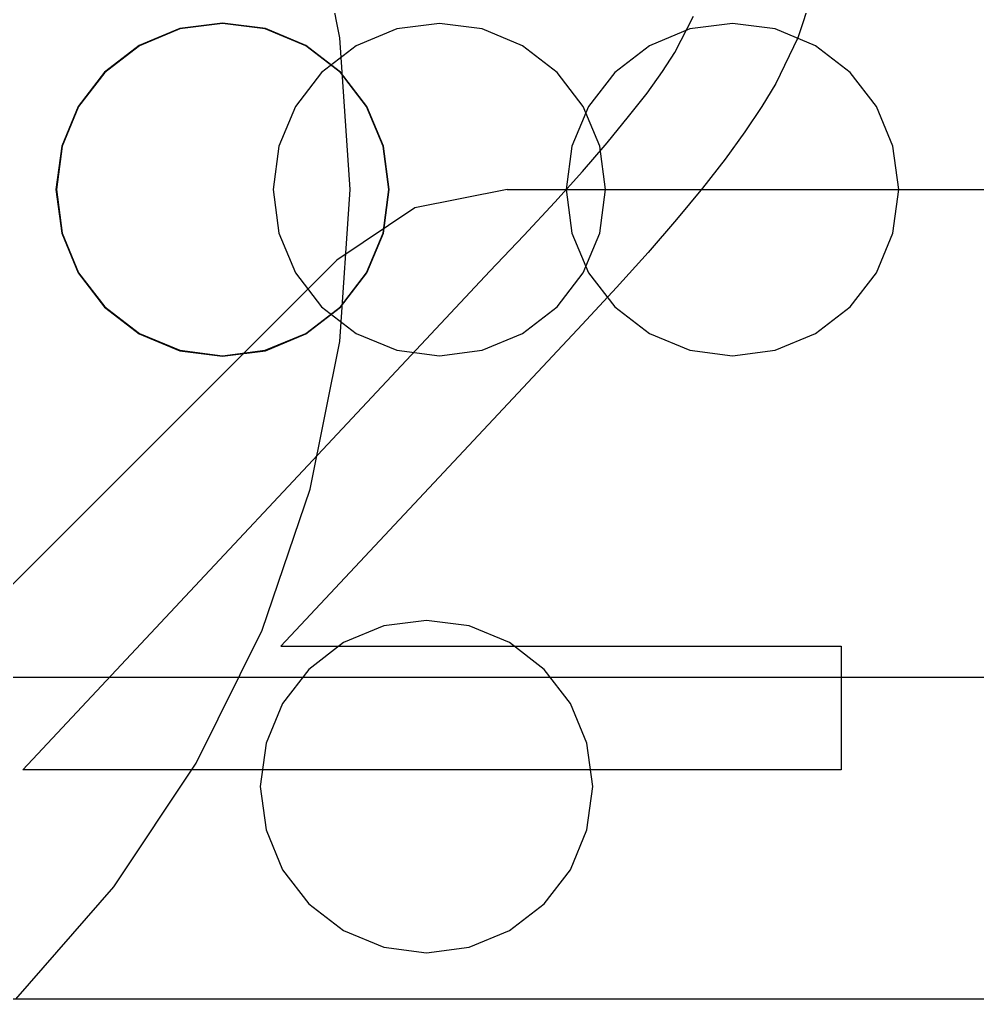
# Model space of a CAD drawing. Extents: x -257 to 298, y -311 to 343.
# Drawn here: x 10.85 to 23.57, y 13.89 to 26.95 of the extents above; entities that cross this region are included whole.
import ezdxf

# ---------------------------------------------------------------- set-up
doc = ezdxf.new("R2010")
doc.units = 0

msp = doc.modelspace()

# ---------------------------------------------------------------- linework, layer by layer
for p, q in [((17.3255, 24.6892), (16.100914, 24.445614)), ((17.3255, 24.6892), (16.100914, 24.445614)), ((17.3255, 24.6892), (50.9865, 24.6892)), ((17.3255, 24.6892), (50.9865, 24.6892)), ((16.100914, 24.445614), (15.06276, 23.751941)), ((16.100914, 24.445614), (15.06276, 23.751941)), ((0.937256, 9.62697), (15.0627, 23.7522)), ((0.937256, 9.62697), (15.0627, 23.7522))]:
    msp.add_line(p, q)
at = {"layer": 'Layer 1'}
for p, q in [((15.105978, 26.707884), (14.71246, 28.665585)), ((15.105978, 26.707884), (14.71246, 28.665585)), ((15.105978, 26.707884), (14.71246, 28.665585)), ((15.105978, 26.707884), (14.71246, 28.665585)), ((15.105978, 26.707884), (14.71246, 28.665585)), ((21.392333, 27.325507), (21.187205, 26.703715)), ((21.392333, 27.325507), (21.187205, 26.703715)), ((21.392333, 27.325507), (21.187205, 26.703715)), ((21.392333, 27.325507), (21.187205, 26.703715)), ((21.392333, 27.325507), (21.187205, 26.703715)), ((13.54667, 26.90253), (12.97844, 26.828398)), ((13.54667, 26.90253), (12.97844, 26.828398)), ((13.54667, 26.90253), (12.97844, 26.828398)), ((13.54667, 26.90253), (12.97844, 26.828398)), ((13.54667, 26.90253), (12.97844, 26.828398)), ((13.54667, 26.90253), (12.97844, 26.828398)), ((13.54667, 26.90253), (12.97844, 26.828398)), ((13.54667, 26.90253), (12.97844, 26.828398)), ((13.5467, 26.8972), (12.979838, 26.823246)), ((13.5467, 26.8972), (12.979838, 26.823246)), ((13.5467, 26.8972), (12.979838, 26.823246)), ((13.5467, 26.8972), (12.979838, 26.823246)), ((13.5467, 26.8972), (12.979838, 26.823246)), ((13.5467, 26.8972), (12.979838, 26.823246)), ((13.5467, 26.8972), (12.979838, 26.823246)), ((13.5467, 26.8972), (12.979838, 26.823246)), ((13.5467, 26.8972), (12.979838, 26.823246)), ((13.5467, 26.8972), (12.979838, 26.823246)), ((13.5467, 26.8972), (12.979838, 26.823246)), ((14.1149, 26.828398), (13.54667, 26.90253)), ((14.1149, 26.828398), (13.54667, 26.90253)), ((14.1149, 26.828398), (13.54667, 26.90253)), ((14.1149, 26.828398), (13.54667, 26.90253)), ((14.1149, 26.828398), (13.54667, 26.90253)), ((14.1149, 26.828398), (13.54667, 26.90253)), ((14.1149, 26.828398), (13.54667, 26.90253)), ((14.1149, 26.828398), (13.54667, 26.90253)), ((14.113562, 26.823246), (13.5467, 26.8972)), ((14.113562, 26.823246), (13.5467, 26.8972)), ((14.113562, 26.823246), (13.5467, 26.8972)), ((14.113562, 26.823246), (13.5467, 26.8972)), ((14.113562, 26.823246), (13.5467, 26.8972)), ((14.113562, 26.823246), (13.5467, 26.8972)), ((14.113562, 26.823246), (13.5467, 26.8972)), ((14.113562, 26.823246), (13.5467, 26.8972)), ((14.113562, 26.823246), (13.5467, 26.8972)), ((14.113562, 26.823246), (13.5467, 26.8972)), ((14.113562, 26.823246), (13.5467, 26.8972)), ((16.4267, 26.8972), (15.859838, 26.823246)), ((16.993562, 26.823246), (16.4267, 26.8972)), ((19.552527, 26.511457), (19.802527, 26.992222)), ((19.552527, 26.511457), (19.802527, 26.992222)), ((19.552527, 26.511457), (19.802527, 26.992222)), ((19.552527, 26.511457), (19.802527, 26.992222)), ((19.552527, 26.511457), (19.802527, 26.992222)), ((20.32, 26.8972), (19.753138, 26.823246)), ((20.32, 26.8972), (19.753138, 26.823246)), ((20.32, 26.8972), (19.753138, 26.823246)), ((20.32, 26.8972), (19.753138, 26.823246)), ((20.32, 26.8972), (19.753138, 26.823246)), ((20.886862, 26.823246), (20.32, 26.8972)), ((20.886862, 26.823246), (20.32, 26.8972)), ((20.886862, 26.823246), (20.32, 26.8972)), ((20.886862, 26.823246), (20.32, 26.8972)), ((20.886862, 26.823246), (20.32, 26.8972)), ((12.97844, 26.828398), (12.440005, 26.606)), ((12.97844, 26.828398), (12.440005, 26.606)), ((12.97844, 26.828398), (12.440005, 26.606)), ((12.97844, 26.828398), (12.440005, 26.606)), ((12.97844, 26.828398), (12.440005, 26.606)), ((12.97844, 26.828398), (12.440005, 26.606)), ((12.97844, 26.828398), (12.440005, 26.606)), ((12.97844, 26.828398), (12.440005, 26.606)), ((12.979838, 26.823246), (12.4427, 26.601384)), ((12.979838, 26.823246), (12.4427, 26.601384)), ((12.979838, 26.823246), (12.4427, 26.601384)), ((12.979838, 26.823246), (12.4427, 26.601384)), ((12.979838, 26.823246), (12.4427, 26.601384)), ((12.979838, 26.823246), (12.4427, 26.601384)), ((12.979838, 26.823246), (12.4427, 26.601384)), ((12.979838, 26.823246), (12.4427, 26.601384)), ((12.979838, 26.823246), (12.4427, 26.601384)), ((12.979838, 26.823246), (12.4427, 26.601384)), ((12.979838, 26.823246), (12.4427, 26.601384)), ((14.6507, 26.601384), (14.113562, 26.823246)), ((14.6507, 26.601384), (14.113562, 26.823246)), ((14.6507, 26.601384), (14.113562, 26.823246)), ((14.6507, 26.601384), (14.113562, 26.823246)), ((14.6507, 26.601384), (14.113562, 26.823246)), ((14.6507, 26.601384), (14.113562, 26.823246)), ((14.6507, 26.601384), (14.113562, 26.823246)), ((14.6507, 26.601384), (14.113562, 26.823246)), ((14.6507, 26.601384), (14.113562, 26.823246)), ((14.6507, 26.601384), (14.113562, 26.823246)), ((14.6507, 26.601384), (14.113562, 26.823246)), ((14.653335, 26.606), (14.1149, 26.828398)), ((14.653335, 26.606), (14.1149, 26.828398)), ((14.653335, 26.606), (14.1149, 26.828398)), ((14.653335, 26.606), (14.1149, 26.828398)), ((14.653335, 26.606), (14.1149, 26.828398)), ((14.653335, 26.606), (14.1149, 26.828398)), ((14.653335, 26.606), (14.1149, 26.828398)), ((14.653335, 26.606), (14.1149, 26.828398)), ((15.859838, 26.823246), (15.3227, 26.601384)), ((17.5307, 26.601384), (16.993562, 26.823246)), ((19.753138, 26.823246), (19.216, 26.601384)), ((19.753138, 26.823246), (19.216, 26.601384)), ((19.753138, 26.823246), (19.216, 26.601384)), ((19.753138, 26.823246), (19.216, 26.601384)), ((19.753138, 26.823246), (19.216, 26.601384)), ((21.424, 26.601384), (20.886862, 26.823246)), ((21.424, 26.601384), (20.886862, 26.823246)), ((21.424, 26.601384), (20.886862, 26.823246)), ((21.424, 26.601384), (20.886862, 26.823246)), ((21.424, 26.601384), (20.886862, 26.823246)), ((15.24, 24.6892), (15.105978, 26.707884)), ((15.24, 24.6892), (15.105978, 26.707884)), ((15.24, 24.6892), (15.105978, 26.707884)), ((15.24, 24.6892), (15.105978, 26.707884)), ((15.24, 24.6892), (15.105978, 26.707884)), ((21.187205, 26.703715), (20.895539, 26.101143)), ((21.187205, 26.703715), (20.895539, 26.101143)), ((21.187205, 26.703715), (20.895539, 26.101143)), ((21.187205, 26.703715), (20.895539, 26.101143)), ((21.187205, 26.703715), (20.895539, 26.101143)), ((12.440005, 26.606), (11.978186, 26.250901)), ((12.440005, 26.606), (11.978186, 26.250901)), ((12.440005, 26.606), (11.978186, 26.250901)), ((12.440005, 26.606), (11.978186, 26.250901)), ((12.440005, 26.606), (11.978186, 26.250901)), ((12.440005, 26.606), (11.978186, 26.250901)), ((12.440005, 26.606), (11.978186, 26.250901)), ((12.440005, 26.606), (11.978186, 26.250901)), ((12.4427, 26.601384), (11.981993, 26.24714)), ((12.4427, 26.601384), (11.981993, 26.24714)), ((12.4427, 26.601384), (11.981993, 26.24714)), ((12.4427, 26.601384), (11.981993, 26.24714)), ((12.4427, 26.601384), (11.981993, 26.24714)), ((12.4427, 26.601384), (11.981993, 26.24714)), ((12.4427, 26.601384), (11.981993, 26.24714)), ((12.4427, 26.601384), (11.981993, 26.24714)), ((12.4427, 26.601384), (11.981993, 26.24714)), ((12.4427, 26.601384), (11.981993, 26.24714)), ((12.4427, 26.601384), (11.981993, 26.24714)), ((15.111407, 26.24714), (14.6507, 26.601384)), ((15.111407, 26.24714), (14.6507, 26.601384)), ((15.111407, 26.24714), (14.6507, 26.601384)), ((15.111407, 26.24714), (14.6507, 26.601384)), ((15.111407, 26.24714), (14.6507, 26.601384)), ((15.111407, 26.24714), (14.6507, 26.601384)), ((15.111407, 26.24714), (14.6507, 26.601384)), ((15.111407, 26.24714), (14.6507, 26.601384)), ((15.111407, 26.24714), (14.6507, 26.601384)), ((15.111407, 26.24714), (14.6507, 26.601384)), ((15.111407, 26.24714), (14.6507, 26.601384)), ((15.115154, 26.250901), (14.653335, 26.606)), ((15.115154, 26.250901), (14.653335, 26.606)), ((15.115154, 26.250901), (14.653335, 26.606)), ((15.115154, 26.250901), (14.653335, 26.606)), ((15.115154, 26.250901), (14.653335, 26.606)), ((15.115154, 26.250901), (14.653335, 26.606)), ((15.115154, 26.250901), (14.653335, 26.606)), ((15.115154, 26.250901), (14.653335, 26.606)), ((15.3227, 26.601384), (14.861993, 26.24714)), ((17.991407, 26.24714), (17.5307, 26.601384)), ((19.216, 26.601384), (18.755293, 26.24714)), ((19.216, 26.601384), (18.755293, 26.24714)), ((19.216, 26.601384), (18.755293, 26.24714)), ((19.216, 26.601384), (18.755293, 26.24714)), ((19.216, 26.601384), (18.755293, 26.24714)), ((19.389066, 26.258247), (19.552527, 26.511457)), ((19.389066, 26.258247), (19.552527, 26.511457)), ((19.389066, 26.258247), (19.552527, 26.511457)), ((19.389066, 26.258247), (19.552527, 26.511457)), ((19.389066, 26.258247), (19.552527, 26.511457)), ((21.884707, 26.24714), (21.424, 26.601384)), ((21.884707, 26.24714), (21.424, 26.601384)), ((21.884707, 26.24714), (21.424, 26.601384)), ((21.884707, 26.24714), (21.424, 26.601384)), ((21.884707, 26.24714), (21.424, 26.601384)), ((11.978186, 26.250901), (11.62987, 25.795865)), ((11.978186, 26.250901), (11.62987, 25.795865)), ((11.978186, 26.250901), (11.62987, 25.795865)), ((11.978186, 26.250901), (11.62987, 25.795865)), ((11.978186, 26.250901), (11.62987, 25.795865)), ((11.978186, 26.250901), (11.62987, 25.795865)), ((11.978186, 26.250901), (11.62987, 25.795865)), ((11.978186, 26.250901), (11.62987, 25.795865)), ((11.981993, 26.24714), (11.634516, 25.7932)), ((11.981993, 26.24714), (11.634516, 25.7932)), ((11.981993, 26.24714), (11.634516, 25.7932)), ((11.981993, 26.24714), (11.634516, 25.7932)), ((11.981993, 26.24714), (11.634516, 25.7932)), ((11.981993, 26.24714), (11.634516, 25.7932)), ((11.981993, 26.24714), (11.634516, 25.7932)), ((11.981993, 26.24714), (11.634516, 25.7932)), ((11.981993, 26.24714), (11.634516, 25.7932)), ((11.981993, 26.24714), (11.634516, 25.7932)), ((11.981993, 26.24714), (11.634516, 25.7932)), ((14.861993, 26.24714), (14.514516, 25.7932)), ((15.458884, 25.7932), (15.111407, 26.24714)), ((15.458884, 25.7932), (15.111407, 26.24714)), ((15.458884, 25.7932), (15.111407, 26.24714)), ((15.458884, 25.7932), (15.111407, 26.24714)), ((15.458884, 25.7932), (15.111407, 26.24714)), ((15.458884, 25.7932), (15.111407, 26.24714)), ((15.458884, 25.7932), (15.111407, 26.24714)), ((15.458884, 25.7932), (15.111407, 26.24714)), ((15.458884, 25.7932), (15.111407, 26.24714)), ((15.458884, 25.7932), (15.111407, 26.24714)), ((15.458884, 25.7932), (15.111407, 26.24714)), ((15.46347, 25.795865), (15.115154, 26.250901)), ((15.46347, 25.795865), (15.115154, 26.250901)), ((15.46347, 25.795865), (15.115154, 26.250901)), ((15.46347, 25.795865), (15.115154, 26.250901)), ((15.46347, 25.795865), (15.115154, 26.250901)), ((15.46347, 25.795865), (15.115154, 26.250901)), ((15.46347, 25.795865), (15.115154, 26.250901)), ((15.46347, 25.795865), (15.115154, 26.250901)), ((18.338884, 25.7932), (17.991407, 26.24714)), ((18.755293, 26.24714), (18.407816, 25.7932)), ((18.755293, 26.24714), (18.407816, 25.7932)), ((18.755293, 26.24714), (18.407816, 25.7932)), ((18.755293, 26.24714), (18.407816, 25.7932)), ((18.755293, 26.24714), (18.407816, 25.7932)), ((19.187143, 25.972977), (19.389066, 26.258247)), ((19.187143, 25.972977), (19.389066, 26.258247)), ((19.187143, 25.972977), (19.389066, 26.258247)), ((19.187143, 25.972977), (19.389066, 26.258247)), ((19.187143, 25.972977), (19.389066, 26.258247)), ((22.232184, 25.7932), (21.884707, 26.24714)), ((22.232184, 25.7932), (21.884707, 26.24714)), ((22.232184, 25.7932), (21.884707, 26.24714)), ((22.232184, 25.7932), (21.884707, 26.24714)), ((22.232184, 25.7932), (21.884707, 26.24714)), ((20.895539, 26.101143), (20.709642, 25.793436)), ((20.895539, 26.101143), (20.709642, 25.793436)), ((20.895539, 26.101143), (20.709642, 25.793436)), ((20.895539, 26.101143), (20.709642, 25.793436)), ((20.895539, 26.101143), (20.709642, 25.793436)), ((18.940348, 25.658892), (19.187143, 25.972977)), ((18.940348, 25.658892), (19.187143, 25.972977)), ((18.940348, 25.658892), (19.187143, 25.972977)), ((18.940348, 25.658892), (19.187143, 25.972977)), ((18.940348, 25.658892), (19.187143, 25.972977)), ((11.62987, 25.795865), (11.409955, 25.266697)), ((11.62987, 25.795865), (11.409955, 25.266697)), ((11.62987, 25.795865), (11.409955, 25.266697)), ((11.62987, 25.795865), (11.409955, 25.266697)), ((11.62987, 25.795865), (11.409955, 25.266697)), ((11.62987, 25.795865), (11.409955, 25.266697)), ((11.62987, 25.795865), (11.409955, 25.266697)), ((11.62987, 25.795865), (11.409955, 25.266697)), ((11.634516, 25.7932), (11.415131, 25.265306)), ((11.634516, 25.7932), (11.415131, 25.265306)), ((11.634516, 25.7932), (11.415131, 25.265306)), ((11.634516, 25.7932), (11.415131, 25.265306)), ((11.634516, 25.7932), (11.415131, 25.265306)), ((11.634516, 25.7932), (11.415131, 25.265306)), ((11.634516, 25.7932), (11.415131, 25.265306)), ((11.634516, 25.7932), (11.415131, 25.265306)), ((11.634516, 25.7932), (11.415131, 25.265306)), ((11.634516, 25.7932), (11.415131, 25.265306)), ((11.634516, 25.7932), (11.415131, 25.265306)), ((14.514516, 25.7932), (14.295131, 25.265306)), ((15.678269, 25.265306), (15.458884, 25.7932)), ((15.678269, 25.265306), (15.458884, 25.7932)), ((15.678269, 25.265306), (15.458884, 25.7932)), ((15.678269, 25.265306), (15.458884, 25.7932)), ((15.678269, 25.265306), (15.458884, 25.7932)), ((15.678269, 25.265306), (15.458884, 25.7932)), ((15.678269, 25.265306), (15.458884, 25.7932)), ((15.678269, 25.265306), (15.458884, 25.7932)), ((15.678269, 25.265306), (15.458884, 25.7932)), ((15.678269, 25.265306), (15.458884, 25.7932)), ((15.678269, 25.265306), (15.458884, 25.7932)), ((15.683385, 25.266697), (15.46347, 25.795865)), ((15.683385, 25.266697), (15.46347, 25.795865)), ((15.683385, 25.266697), (15.46347, 25.795865)), ((15.683385, 25.266697), (15.46347, 25.795865)), ((15.683385, 25.266697), (15.46347, 25.795865)), ((15.683385, 25.266697), (15.46347, 25.795865)), ((15.683385, 25.266697), (15.46347, 25.795865)), ((15.683385, 25.266697), (15.46347, 25.795865)), ((18.407816, 25.7932), (18.188431, 25.265306)), ((18.407816, 25.7932), (18.188431, 25.265306)), ((18.407816, 25.7932), (18.188431, 25.265306)), ((18.407816, 25.7932), (18.188431, 25.265306)), ((18.407816, 25.7932), (18.188431, 25.265306)), ((18.558269, 25.265306), (18.338884, 25.7932)), ((20.709642, 25.793436), (20.485283, 25.456914)), ((20.709642, 25.793436), (20.485283, 25.456914)), ((20.709642, 25.793436), (20.485283, 25.456914)), ((20.709642, 25.793436), (20.485283, 25.456914)), ((20.709642, 25.793436), (20.485283, 25.456914)), ((22.451569, 25.265306), (22.232184, 25.7932)), ((22.451569, 25.265306), (22.232184, 25.7932)), ((22.451569, 25.265306), (22.232184, 25.7932)), ((22.451569, 25.265306), (22.232184, 25.7932)), ((22.451569, 25.265306), (22.232184, 25.7932)), ((18.655092, 25.309529), (18.940348, 25.658892)), ((18.655092, 25.309529), (18.940348, 25.658892)), ((18.655092, 25.309529), (18.940348, 25.658892)), ((18.655092, 25.309529), (18.940348, 25.658892)), ((18.655092, 25.309529), (18.940348, 25.658892)), ((20.485283, 25.456914), (20.222463, 25.094739)), ((20.485283, 25.456914), (20.222463, 25.094739)), ((20.485283, 25.456914), (20.222463, 25.094739)), ((20.485283, 25.456914), (20.222463, 25.094739)), ((20.485283, 25.456914), (20.222463, 25.094739)), ((11.409955, 25.266697), (11.33334, 24.6892)), ((11.409955, 25.266697), (11.33334, 24.6892)), ((11.409955, 25.266697), (11.33334, 24.6892)), ((11.409955, 25.266697), (11.33334, 24.6892)), ((11.409955, 25.266697), (11.33334, 24.6892)), ((11.409955, 25.266697), (11.33334, 24.6892)), ((11.409955, 25.266697), (11.33334, 24.6892)), ((11.409955, 25.266697), (11.33334, 24.6892)), ((11.415131, 25.265306), (11.3387, 24.6892)), ((11.415131, 25.265306), (11.3387, 24.6892)), ((11.415131, 25.265306), (11.3387, 24.6892)), ((11.415131, 25.265306), (11.3387, 24.6892)), ((11.415131, 25.265306), (11.3387, 24.6892)), ((11.415131, 25.265306), (11.3387, 24.6892)), ((11.415131, 25.265306), (11.3387, 24.6892)), ((11.415131, 25.265306), (11.3387, 24.6892)), ((11.415131, 25.265306), (11.3387, 24.6892)), ((11.415131, 25.265306), (11.3387, 24.6892)), ((11.415131, 25.265306), (11.3387, 24.6892)), ((14.295131, 25.265306), (14.2187, 24.6892)), ((15.7547, 24.6892), (15.678269, 25.265306)), ((15.7547, 24.6892), (15.678269, 25.265306)), ((15.7547, 24.6892), (15.678269, 25.265306)), ((15.7547, 24.6892), (15.678269, 25.265306)), ((15.7547, 24.6892), (15.678269, 25.265306)), ((15.7547, 24.6892), (15.678269, 25.265306)), ((15.7547, 24.6892), (15.678269, 25.265306)), ((15.7547, 24.6892), (15.678269, 25.265306)), ((15.7547, 24.6892), (15.678269, 25.265306)), ((15.7547, 24.6892), (15.678269, 25.265306)), ((15.7547, 24.6892), (15.678269, 25.265306)), ((15.76, 24.6892), (15.683385, 25.266697)), ((15.76, 24.6892), (15.683385, 25.266697)), ((15.76, 24.6892), (15.683385, 25.266697)), ((15.76, 24.6892), (15.683385, 25.266697)), ((15.76, 24.6892), (15.683385, 25.266697)), ((15.76, 24.6892), (15.683385, 25.266697)), ((15.76, 24.6892), (15.683385, 25.266697)), ((15.76, 24.6892), (15.683385, 25.266697)), ((18.188431, 25.265306), (18.112, 24.6892)), ((18.188431, 25.265306), (18.112, 24.6892)), ((18.188431, 25.265306), (18.112, 24.6892)), ((18.188431, 25.265306), (18.112, 24.6892)), ((18.188431, 25.265306), (18.112, 24.6892)), ((18.328169, 24.931323), (18.655092, 25.309529)), ((18.328169, 24.931323), (18.655092, 25.309529)), ((18.328169, 24.931323), (18.655092, 25.309529)), ((18.328169, 24.931323), (18.655092, 25.309529)), ((18.328169, 24.931323), (18.655092, 25.309529)), ((18.6347, 24.6892), (18.558269, 25.265306)), ((22.528, 24.6892), (22.451569, 25.265306)), ((22.528, 24.6892), (22.451569, 25.265306)), ((22.528, 24.6892), (22.451569, 25.265306)), ((22.528, 24.6892), (22.451569, 25.265306)), ((22.528, 24.6892), (22.451569, 25.265306)), ((20.222463, 25.094739), (19.921181, 24.710127)), ((20.222463, 25.094739), (19.921181, 24.710127)), ((20.222463, 25.094739), (19.921181, 24.710127)), ((20.222463, 25.094739), (19.921181, 24.710127)), ((20.222463, 25.094739), (19.921181, 24.710127)), ((17.959579, 24.521057), (18.328169, 24.931323)), ((17.959579, 24.521057), (18.328169, 24.931323)), ((17.959579, 24.521057), (18.328169, 24.931323)), ((17.959579, 24.521057), (18.328169, 24.931323)), ((17.959579, 24.521057), (18.328169, 24.931323)), ((11.33334, 24.6892), (11.409955, 24.111703)), ((11.33334, 24.6892), (11.409955, 24.111703)), ((11.33334, 24.6892), (11.409955, 24.111703)), ((11.33334, 24.6892), (11.409955, 24.111703)), ((11.33334, 24.6892), (11.409955, 24.111703)), ((11.33334, 24.6892), (11.409955, 24.111703)), ((11.33334, 24.6892), (11.409955, 24.111703)), ((11.33334, 24.6892), (11.409955, 24.111703)), ((11.3387, 24.6892), (11.415131, 24.113094)), ((11.3387, 24.6892), (11.415131, 24.113094)), ((11.3387, 24.6892), (11.415131, 24.113094)), ((11.3387, 24.6892), (11.415131, 24.113094)), ((11.3387, 24.6892), (11.415131, 24.113094)), ((11.3387, 24.6892), (11.415131, 24.113094)), ((11.3387, 24.6892), (11.415131, 24.113094)), ((11.3387, 24.6892), (11.415131, 24.113094)), ((11.3387, 24.6892), (11.415131, 24.113094)), ((11.3387, 24.6892), (11.415131, 24.113094)), ((11.3387, 24.6892), (11.415131, 24.113094)), ((14.2187, 24.6892), (14.295131, 24.113094)), ((15.105978, 22.670516), (15.24, 24.6892)), ((15.105978, 22.670516), (15.24, 24.6892)), ((15.105978, 22.670516), (15.24, 24.6892)), ((15.105978, 22.670516), (15.24, 24.6892)), ((15.105978, 22.670516), (15.24, 24.6892)), ((15.24, 24.6892), (15.24, 24.6892)), ((15.24, 24.6892), (15.24, 24.6892)), ((15.24, 24.6892), (15.24, 24.6892)), ((15.24, 24.6892), (15.24, 24.6892)), ((15.24, 24.6892), (15.24, 24.6892)), ((15.678269, 24.113094), (15.7547, 24.6892)), ((15.678269, 24.113094), (15.7547, 24.6892)), ((15.678269, 24.113094), (15.7547, 24.6892)), ((15.678269, 24.113094), (15.7547, 24.6892)), ((15.678269, 24.113094), (15.7547, 24.6892)), ((15.678269, 24.113094), (15.7547, 24.6892)), ((15.678269, 24.113094), (15.7547, 24.6892)), ((15.678269, 24.113094), (15.7547, 24.6892)), ((15.678269, 24.113094), (15.7547, 24.6892)), ((15.678269, 24.113094), (15.7547, 24.6892)), ((15.678269, 24.113094), (15.7547, 24.6892)), ((15.683385, 24.111703), (15.76, 24.6892)), ((15.683385, 24.111703), (15.76, 24.6892)), ((15.683385, 24.111703), (15.76, 24.6892)), ((15.683385, 24.111703), (15.76, 24.6892)), ((15.683385, 24.111703), (15.76, 24.6892)), ((15.683385, 24.111703), (15.76, 24.6892)), ((15.683385, 24.111703), (15.76, 24.6892)), ((15.683385, 24.111703), (15.76, 24.6892)), ((15.7547, 24.6892), (15.7547, 24.6892)), ((15.7547, 24.6892), (15.7547, 24.6892)), ((15.7547, 24.6892), (15.7547, 24.6892)), ((15.7547, 24.6892), (15.7547, 24.6892)), ((15.7547, 24.6892), (15.7547, 24.6892)), ((15.7547, 24.6892), (15.7547, 24.6892)), ((15.7547, 24.6892), (15.7547, 24.6892)), ((15.7547, 24.6892), (15.7547, 24.6892)), ((15.7547, 24.6892), (15.7547, 24.6892)), ((15.7547, 24.6892), (15.7547, 24.6892)), ((15.7547, 24.6892), (15.7547, 24.6892)), ((15.76, 24.6892), (15.76, 24.6892)), ((15.76, 24.6892), (15.76, 24.6892)), ((15.76, 24.6892), (15.76, 24.6892)), ((15.76, 24.6892), (15.76, 24.6892)), ((15.76, 24.6892), (15.76, 24.6892)), ((15.76, 24.6892), (15.76, 24.6892)), ((15.76, 24.6892), (15.76, 24.6892)), ((15.76, 24.6892), (15.76, 24.6892)), ((18.112, 24.6892), (18.188431, 24.113094)), ((18.112, 24.6892), (18.188431, 24.113094)), ((18.112, 24.6892), (18.188431, 24.113094)), ((18.112, 24.6892), (18.188431, 24.113094)), ((18.112, 24.6892), (18.188431, 24.113094)), ((18.558269, 24.113094), (18.6347, 24.6892)), ((18.6347, 24.6892), (18.6347, 24.6892)), ((19.921181, 24.710127), (19.578232, 24.293454)), ((19.921181, 24.710127), (19.578232, 24.293454)), ((19.921181, 24.710127), (19.578232, 24.293454)), ((19.921181, 24.710127), (19.578232, 24.293454)), ((19.921181, 24.710127), (19.578232, 24.293454)), ((22.451569, 24.113094), (22.528, 24.6892)), ((22.451569, 24.113094), (22.528, 24.6892)), ((22.451569, 24.113094), (22.528, 24.6892)), ((22.451569, 24.113094), (22.528, 24.6892)), ((22.451569, 24.113094), (22.528, 24.6892)), ((22.528, 24.6892), (22.528, 24.6892)), ((22.528, 24.6892), (22.528, 24.6892)), ((22.528, 24.6892), (22.528, 24.6892)), ((22.528, 24.6892), (22.528, 24.6892)), ((22.528, 24.6892), (22.528, 24.6892)), ((17.549323, 24.078759), (17.959579, 24.521057)), ((17.549323, 24.078759), (17.959579, 24.521057)), ((17.549323, 24.078759), (17.959579, 24.521057)), ((17.549323, 24.078759), (17.959579, 24.521057)), ((17.549323, 24.078759), (17.959579, 24.521057)), ((19.578232, 24.293454), (19.200027, 23.854345)), ((19.578232, 24.293454), (19.200027, 23.854345)), ((19.578232, 24.293454), (19.200027, 23.854345)), ((19.578232, 24.293454), (19.200027, 23.854345)), ((19.578232, 24.293454), (19.200027, 23.854345)), ((11.409955, 24.111703), (11.62987, 23.582535)), ((11.409955, 24.111703), (11.62987, 23.582535)), ((11.409955, 24.111703), (11.62987, 23.582535)), ((11.409955, 24.111703), (11.62987, 23.582535)), ((11.409955, 24.111703), (11.62987, 23.582535)), ((11.409955, 24.111703), (11.62987, 23.582535)), ((11.409955, 24.111703), (11.62987, 23.582535)), ((11.409955, 24.111703), (11.62987, 23.582535)), ((11.415131, 24.113094), (11.634516, 23.5852)), ((11.415131, 24.113094), (11.634516, 23.5852)), ((11.415131, 24.113094), (11.634516, 23.5852)), ((11.415131, 24.113094), (11.634516, 23.5852)), ((11.415131, 24.113094), (11.634516, 23.5852)), ((11.415131, 24.113094), (11.634516, 23.5852)), ((11.415131, 24.113094), (11.634516, 23.5852)), ((11.415131, 24.113094), (11.634516, 23.5852)), ((11.415131, 24.113094), (11.634516, 23.5852)), ((11.415131, 24.113094), (11.634516, 23.5852)), ((11.415131, 24.113094), (11.634516, 23.5852)), ((14.295131, 24.113094), (14.514516, 23.5852)), ((15.458884, 23.5852), (15.678269, 24.113094)), ((15.458884, 23.5852), (15.678269, 24.113094)), ((15.458884, 23.5852), (15.678269, 24.113094)), ((15.458884, 23.5852), (15.678269, 24.113094)), ((15.458884, 23.5852), (15.678269, 24.113094)), ((15.458884, 23.5852), (15.678269, 24.113094)), ((15.458884, 23.5852), (15.678269, 24.113094)), ((15.458884, 23.5852), (15.678269, 24.113094)), ((15.458884, 23.5852), (15.678269, 24.113094)), ((15.458884, 23.5852), (15.678269, 24.113094)), ((15.458884, 23.5852), (15.678269, 24.113094)), ((15.46347, 23.582535), (15.683385, 24.111703)), ((15.46347, 23.582535), (15.683385, 24.111703)), ((15.46347, 23.582535), (15.683385, 24.111703)), ((15.46347, 23.582535), (15.683385, 24.111703)), ((15.46347, 23.582535), (15.683385, 24.111703)), ((15.46347, 23.582535), (15.683385, 24.111703)), ((15.46347, 23.582535), (15.683385, 24.111703)), ((15.46347, 23.582535), (15.683385, 24.111703)), ((17.0974, 23.6044), (17.549323, 24.078759)), ((17.0974, 23.6044), (17.549323, 24.078759)), ((17.0974, 23.6044), (17.549323, 24.078759)), ((17.0974, 23.6044), (17.549323, 24.078759)), ((17.0974, 23.6044), (17.549323, 24.078759)), ((18.188431, 24.113094), (18.407816, 23.5852)), ((18.188431, 24.113094), (18.407816, 23.5852)), ((18.188431, 24.113094), (18.407816, 23.5852)), ((18.188431, 24.113094), (18.407816, 23.5852)), ((18.188431, 24.113094), (18.407816, 23.5852)), ((18.338884, 23.5852), (18.558269, 24.113094)), ((22.232184, 23.5852), (22.451569, 24.113094)), ((22.232184, 23.5852), (22.451569, 24.113094)), ((22.232184, 23.5852), (22.451569, 24.113094)), ((22.232184, 23.5852), (22.451569, 24.113094)), ((22.232184, 23.5852), (22.451569, 24.113094)), ((19.200027, 23.854345), (18.780155, 23.38961)), ((19.200027, 23.854345), (18.780155, 23.38961)), ((19.200027, 23.854345), (18.780155, 23.38961)), ((19.200027, 23.854345), (18.780155, 23.38961)), ((19.200027, 23.854345), (18.780155, 23.38961)), ((10.8923, 16.9817), (17.09743, 23.60545)), ((10.8923, 16.9817), (17.09743, 23.60545)), ((10.8923, 16.9817), (17.09743, 23.60545)), ((10.8923, 16.9817), (17.09743, 23.60545)), ((10.8923, 16.9817), (17.09743, 23.60545)), ((11.62987, 23.582535), (11.978186, 23.127499)), ((11.62987, 23.582535), (11.978186, 23.127499)), ((11.62987, 23.582535), (11.978186, 23.127499)), ((11.62987, 23.582535), (11.978186, 23.127499)), ((11.62987, 23.582535), (11.978186, 23.127499)), ((11.62987, 23.582535), (11.978186, 23.127499)), ((11.62987, 23.582535), (11.978186, 23.127499)), ((11.62987, 23.582535), (11.978186, 23.127499)), ((11.634516, 23.5852), (11.981993, 23.13126)), ((11.634516, 23.5852), (11.981993, 23.13126)), ((11.634516, 23.5852), (11.981993, 23.13126)), ((11.634516, 23.5852), (11.981993, 23.13126)), ((11.634516, 23.5852), (11.981993, 23.13126)), ((11.634516, 23.5852), (11.981993, 23.13126)), ((11.634516, 23.5852), (11.981993, 23.13126)), ((11.634516, 23.5852), (11.981993, 23.13126)), ((11.634516, 23.5852), (11.981993, 23.13126)), ((11.634516, 23.5852), (11.981993, 23.13126)), ((11.634516, 23.5852), (11.981993, 23.13126)), ((14.514516, 23.5852), (14.861993, 23.13126)), ((15.111407, 23.13126), (15.458884, 23.5852)), ((15.111407, 23.13126), (15.458884, 23.5852)), ((15.111407, 23.13126), (15.458884, 23.5852)), ((15.111407, 23.13126), (15.458884, 23.5852)), ((15.111407, 23.13126), (15.458884, 23.5852)), ((15.111407, 23.13126), (15.458884, 23.5852)), ((15.111407, 23.13126), (15.458884, 23.5852)), ((15.111407, 23.13126), (15.458884, 23.5852)), ((15.111407, 23.13126), (15.458884, 23.5852)), ((15.111407, 23.13126), (15.458884, 23.5852)), ((15.111407, 23.13126), (15.458884, 23.5852)), ((15.115154, 23.127499), (15.46347, 23.582535)), ((15.115154, 23.127499), (15.46347, 23.582535)), ((15.115154, 23.127499), (15.46347, 23.582535)), ((15.115154, 23.127499), (15.46347, 23.582535)), ((15.115154, 23.127499), (15.46347, 23.582535)), ((15.115154, 23.127499), (15.46347, 23.582535)), ((15.115154, 23.127499), (15.46347, 23.582535)), ((15.115154, 23.127499), (15.46347, 23.582535)), ((17.991407, 23.13126), (18.338884, 23.5852)), ((18.407816, 23.5852), (18.755293, 23.13126)), ((18.407816, 23.5852), (18.755293, 23.13126)), ((18.407816, 23.5852), (18.755293, 23.13126)), ((18.407816, 23.5852), (18.755293, 23.13126)), ((18.407816, 23.5852), (18.755293, 23.13126)), ((21.884707, 23.13126), (22.232184, 23.5852)), ((21.884707, 23.13126), (22.232184, 23.5852)), ((21.884707, 23.13126), (22.232184, 23.5852)), ((21.884707, 23.13126), (22.232184, 23.5852)), ((21.884707, 23.13126), (22.232184, 23.5852)), ((18.780155, 23.38961), (18.321822, 22.896004)), ((18.780155, 23.38961), (18.321822, 22.896004)), ((18.780155, 23.38961), (18.321822, 22.896004)), ((18.780155, 23.38961), (18.321822, 22.896004)), ((18.780155, 23.38961), (18.321822, 22.896004)), ((11.978186, 23.127499), (12.440005, 22.7724)), ((11.978186, 23.127499), (12.440005, 22.7724)), ((11.978186, 23.127499), (12.440005, 22.7724)), ((11.978186, 23.127499), (12.440005, 22.7724)), ((11.978186, 23.127499), (12.440005, 22.7724)), ((11.978186, 23.127499), (12.440005, 22.7724)), ((11.978186, 23.127499), (12.440005, 22.7724)), ((11.978186, 23.127499), (12.440005, 22.7724)), ((11.981993, 23.13126), (12.4427, 22.777016)), ((11.981993, 23.13126), (12.4427, 22.777016)), ((11.981993, 23.13126), (12.4427, 22.777016)), ((11.981993, 23.13126), (12.4427, 22.777016)), ((11.981993, 23.13126), (12.4427, 22.777016)), ((11.981993, 23.13126), (12.4427, 22.777016)), ((11.981993, 23.13126), (12.4427, 22.777016)), ((11.981993, 23.13126), (12.4427, 22.777016)), ((11.981993, 23.13126), (12.4427, 22.777016)), ((11.981993, 23.13126), (12.4427, 22.777016)), ((11.981993, 23.13126), (12.4427, 22.777016)), ((14.6507, 22.777016), (15.111407, 23.13126)), ((14.6507, 22.777016), (15.111407, 23.13126)), ((14.6507, 22.777016), (15.111407, 23.13126)), ((14.6507, 22.777016), (15.111407, 23.13126)), ((14.6507, 22.777016), (15.111407, 23.13126)), ((14.6507, 22.777016), (15.111407, 23.13126)), ((14.6507, 22.777016), (15.111407, 23.13126)), ((14.6507, 22.777016), (15.111407, 23.13126)), ((14.6507, 22.777016), (15.111407, 23.13126)), ((14.6507, 22.777016), (15.111407, 23.13126)), ((14.6507, 22.777016), (15.111407, 23.13126)), ((14.653335, 22.7724), (15.115154, 23.127499)), ((14.653335, 22.7724), (15.115154, 23.127499)), ((14.653335, 22.7724), (15.115154, 23.127499)), ((14.653335, 22.7724), (15.115154, 23.127499)), ((14.653335, 22.7724), (15.115154, 23.127499)), ((14.653335, 22.7724), (15.115154, 23.127499)), ((14.653335, 22.7724), (15.115154, 23.127499)), ((14.653335, 22.7724), (15.115154, 23.127499)), ((14.861993, 23.13126), (15.3227, 22.777016)), ((17.5307, 22.777016), (17.991407, 23.13126)), ((18.755293, 23.13126), (19.216, 22.777016)), ((18.755293, 23.13126), (19.216, 22.777016)), ((18.755293, 23.13126), (19.216, 22.777016)), ((18.755293, 23.13126), (19.216, 22.777016)), ((18.755293, 23.13126), (19.216, 22.777016)), ((21.424, 22.777016), (21.884707, 23.13126)), ((21.424, 22.777016), (21.884707, 23.13126)), ((21.424, 22.777016), (21.884707, 23.13126)), ((21.424, 22.777016), (21.884707, 23.13126)), ((21.424, 22.777016), (21.884707, 23.13126)), ((18.3218, 22.8971), (14.31862, 18.62426)), ((18.3218, 22.8971), (14.31862, 18.62426)), ((18.3218, 22.8971), (14.31862, 18.62426)), ((18.3218, 22.8971), (14.31862, 18.62426)), ((18.3218, 22.8971), (14.31862, 18.62426)), ((12.440005, 22.7724), (12.97844, 22.550002)), ((12.440005, 22.7724), (12.97844, 22.550002)), ((12.440005, 22.7724), (12.97844, 22.550002)), ((12.440005, 22.7724), (12.97844, 22.550002)), ((12.440005, 22.7724), (12.97844, 22.550002)), ((12.440005, 22.7724), (12.97844, 22.550002)), ((12.440005, 22.7724), (12.97844, 22.550002)), ((12.440005, 22.7724), (12.97844, 22.550002)), ((12.4427, 22.777016), (12.979838, 22.555154)), ((12.4427, 22.777016), (12.979838, 22.555154)), ((12.4427, 22.777016), (12.979838, 22.555154)), ((12.4427, 22.777016), (12.979838, 22.555154)), ((12.4427, 22.777016), (12.979838, 22.555154)), ((12.4427, 22.777016), (12.979838, 22.555154)), ((12.4427, 22.777016), (12.979838, 22.555154)), ((12.4427, 22.777016), (12.979838, 22.555154)), ((12.4427, 22.777016), (12.979838, 22.555154)), ((12.4427, 22.777016), (12.979838, 22.555154)), ((12.4427, 22.777016), (12.979838, 22.555154)), ((14.113562, 22.555154), (14.6507, 22.777016)), ((14.113562, 22.555154), (14.6507, 22.777016)), ((14.113562, 22.555154), (14.6507, 22.777016)), ((14.113562, 22.555154), (14.6507, 22.777016)), ((14.113562, 22.555154), (14.6507, 22.777016)), ((14.113562, 22.555154), (14.6507, 22.777016)), ((14.113562, 22.555154), (14.6507, 22.777016)), ((14.113562, 22.555154), (14.6507, 22.777016)), ((14.113562, 22.555154), (14.6507, 22.777016)), ((14.113562, 22.555154), (14.6507, 22.777016)), ((14.113562, 22.555154), (14.6507, 22.777016)), ((14.1149, 22.550002), (14.653335, 22.7724)), ((14.1149, 22.550002), (14.653335, 22.7724)), ((14.1149, 22.550002), (14.653335, 22.7724)), ((14.1149, 22.550002), (14.653335, 22.7724)), ((14.1149, 22.550002), (14.653335, 22.7724)), ((14.1149, 22.550002), (14.653335, 22.7724)), ((14.1149, 22.550002), (14.653335, 22.7724)), ((14.1149, 22.550002), (14.653335, 22.7724)), ((15.3227, 22.777016), (15.859838, 22.555154)), ((16.993562, 22.555154), (17.5307, 22.777016)), ((19.216, 22.777016), (19.753138, 22.555154)), ((19.216, 22.777016), (19.753138, 22.555154)), ((19.216, 22.777016), (19.753138, 22.555154)), ((19.216, 22.777016), (19.753138, 22.555154)), ((19.216, 22.777016), (19.753138, 22.555154)), ((20.886862, 22.555154), (21.424, 22.777016)), ((20.886862, 22.555154), (21.424, 22.777016)), ((20.886862, 22.555154), (21.424, 22.777016)), ((20.886862, 22.555154), (21.424, 22.777016)), ((20.886862, 22.555154), (21.424, 22.777016)), ((14.71246, 20.712815), (15.105978, 22.670516)), ((14.71246, 20.712815), (15.105978, 22.670516)), ((14.71246, 20.712815), (15.105978, 22.670516)), ((14.71246, 20.712815), (15.105978, 22.670516)), ((14.71246, 20.712815), (15.105978, 22.670516)), ((12.97844, 22.550002), (13.54667, 22.47587)), ((12.97844, 22.550002), (13.54667, 22.47587)), ((12.97844, 22.550002), (13.54667, 22.47587)), ((12.97844, 22.550002), (13.54667, 22.47587)), ((12.97844, 22.550002), (13.54667, 22.47587)), ((12.97844, 22.550002), (13.54667, 22.47587)), ((12.97844, 22.550002), (13.54667, 22.47587)), ((12.97844, 22.550002), (13.54667, 22.47587)), ((12.979838, 22.555154), (13.5467, 22.4812)), ((12.979838, 22.555154), (13.5467, 22.4812)), ((12.979838, 22.555154), (13.5467, 22.4812)), ((12.979838, 22.555154), (13.5467, 22.4812)), ((12.979838, 22.555154), (13.5467, 22.4812)), ((12.979838, 22.555154), (13.5467, 22.4812)), ((12.979838, 22.555154), (13.5467, 22.4812)), ((12.979838, 22.555154), (13.5467, 22.4812)), ((12.979838, 22.555154), (13.5467, 22.4812)), ((12.979838, 22.555154), (13.5467, 22.4812)), ((12.979838, 22.555154), (13.5467, 22.4812)), ((13.54667, 22.47587), (14.1149, 22.550002)), ((13.54667, 22.47587), (14.1149, 22.550002)), ((13.54667, 22.47587), (14.1149, 22.550002)), ((13.54667, 22.47587), (14.1149, 22.550002)), ((13.54667, 22.47587), (14.1149, 22.550002)), ((13.54667, 22.47587), (14.1149, 22.550002)), ((13.54667, 22.47587), (14.1149, 22.550002)), ((13.54667, 22.47587), (14.1149, 22.550002)), ((13.5467, 22.4812), (14.113562, 22.555154)), ((13.5467, 22.4812), (14.113562, 22.555154)), ((13.5467, 22.4812), (14.113562, 22.555154)), ((13.5467, 22.4812), (14.113562, 22.555154)), ((13.5467, 22.4812), (14.113562, 22.555154)), ((13.5467, 22.4812), (14.113562, 22.555154)), ((13.5467, 22.4812), (14.113562, 22.555154)), ((13.5467, 22.4812), (14.113562, 22.555154)), ((13.5467, 22.4812), (14.113562, 22.555154)), ((13.5467, 22.4812), (14.113562, 22.555154)), ((13.5467, 22.4812), (14.113562, 22.555154)), ((15.859838, 22.555154), (16.4267, 22.4812)), ((16.4267, 22.4812), (16.993562, 22.555154)), ((19.753138, 22.555154), (20.32, 22.4812)), ((19.753138, 22.555154), (20.32, 22.4812)), ((19.753138, 22.555154), (20.32, 22.4812)), ((19.753138, 22.555154), (20.32, 22.4812)), ((19.753138, 22.555154), (20.32, 22.4812)), ((20.32, 22.4812), (20.886862, 22.555154)), ((20.32, 22.4812), (20.886862, 22.555154)), ((20.32, 22.4812), (20.886862, 22.555154)), ((20.32, 22.4812), (20.886862, 22.555154)), ((20.32, 22.4812), (20.886862, 22.555154)), ((14.072269, 18.838307), (14.71246, 20.712815)), ((14.072269, 18.838307), (14.71246, 20.712815)), ((14.072269, 18.838307), (14.71246, 20.712815)), ((14.072269, 18.838307), (14.71246, 20.712815)), ((14.072269, 18.838307), (14.71246, 20.712815)), ((16.256, 18.9675), (15.689138, 18.893546)), ((16.256, 18.9675), (15.689138, 18.893546)), ((16.256, 18.9675), (15.689138, 18.893546)), ((16.256, 18.9675), (15.689138, 18.893546)), ((16.256, 18.9675), (15.689138, 18.893546)), ((16.256, 18.9675), (15.689138, 18.893546)), ((16.256, 18.9675), (15.689138, 18.893546)), ((16.256, 18.9675), (15.689138, 18.893546)), ((16.256, 18.9675), (15.689138, 18.893546)), ((16.256, 18.9675), (15.689138, 18.893546)), ((16.822862, 18.893546), (16.256, 18.9675)), ((16.822862, 18.893546), (16.256, 18.9675)), ((16.822862, 18.893546), (16.256, 18.9675)), ((16.822862, 18.893546), (16.256, 18.9675)), ((16.822862, 18.893546), (16.256, 18.9675)), ((16.822862, 18.893546), (16.256, 18.9675)), ((16.822862, 18.893546), (16.256, 18.9675)), ((16.822862, 18.893546), (16.256, 18.9675)), ((16.822862, 18.893546), (16.256, 18.9675)), ((16.822862, 18.893546), (16.256, 18.9675)), ((13.198227, 17.0692), (14.072269, 18.838307)), ((13.198227, 17.0692), (14.072269, 18.838307)), ((13.198227, 17.0692), (14.072269, 18.838307)), ((13.198227, 17.0692), (14.072269, 18.838307)), ((13.198227, 17.0692), (14.072269, 18.838307)), ((15.689138, 18.893546), (15.152, 18.671684)), ((15.689138, 18.893546), (15.152, 18.671684)), ((15.689138, 18.893546), (15.152, 18.671684)), ((15.689138, 18.893546), (15.152, 18.671684)), ((15.689138, 18.893546), (15.152, 18.671684)), ((15.689138, 18.893546), (15.152, 18.671684)), ((15.689138, 18.893546), (15.152, 18.671684)), ((15.689138, 18.893546), (15.152, 18.671684)), ((15.689138, 18.893546), (15.152, 18.671684)), ((15.689138, 18.893546), (15.152, 18.671684)), ((17.36, 18.671684), (16.822862, 18.893546)), ((17.36, 18.671684), (16.822862, 18.893546)), ((17.36, 18.671684), (16.822862, 18.893546)), ((17.36, 18.671684), (16.822862, 18.893546)), ((17.36, 18.671684), (16.822862, 18.893546)), ((17.36, 18.671684), (16.822862, 18.893546)), ((17.36, 18.671684), (16.822862, 18.893546)), ((17.36, 18.671684), (16.822862, 18.893546)), ((17.36, 18.671684), (16.822862, 18.893546)), ((17.36, 18.671684), (16.822862, 18.893546)), ((15.152, 18.671684), (14.691293, 18.31744)), ((15.152, 18.671684), (14.691293, 18.31744)), ((15.152, 18.671684), (14.691293, 18.31744)), ((15.152, 18.671684), (14.691293, 18.31744)), ((15.152, 18.671684), (14.691293, 18.31744)), ((15.152, 18.671684), (14.691293, 18.31744)), ((15.152, 18.671684), (14.691293, 18.31744)), ((15.152, 18.671684), (14.691293, 18.31744)), ((15.152, 18.671684), (14.691293, 18.31744)), ((15.152, 18.671684), (14.691293, 18.31744)), ((17.820707, 18.31744), (17.36, 18.671684)), ((17.820707, 18.31744), (17.36, 18.671684)), ((17.820707, 18.31744), (17.36, 18.671684)), ((17.820707, 18.31744), (17.36, 18.671684)), ((17.820707, 18.31744), (17.36, 18.671684)), ((17.820707, 18.31744), (17.36, 18.671684)), ((17.820707, 18.31744), (17.36, 18.671684)), ((17.820707, 18.31744), (17.36, 18.671684)), ((17.820707, 18.31744), (17.36, 18.671684)), ((17.820707, 18.31744), (17.36, 18.671684)), ((14.3186, 18.6242), (21.7641, 18.6242)), ((14.3186, 18.6242), (21.7641, 18.6242)), ((14.3186, 18.6242), (21.7641, 18.6242)), ((14.3186, 18.6242), (21.7641, 18.6242)), ((14.3186, 18.6242), (21.7641, 18.6242)), ((21.7641, 18.6242), (21.7641, 16.9817)), ((21.7641, 18.6242), (21.7641, 16.9817)), ((21.7641, 18.6242), (21.7641, 16.9817)), ((21.7641, 18.6242), (21.7641, 16.9817)), ((21.7641, 18.6242), (21.7641, 16.9817)), ((14.691293, 18.31744), (14.343816, 17.8635)), ((14.691293, 18.31744), (14.343816, 17.8635)), ((14.691293, 18.31744), (14.343816, 17.8635)), ((14.691293, 18.31744), (14.343816, 17.8635)), ((14.691293, 18.31744), (14.343816, 17.8635)), ((14.691293, 18.31744), (14.343816, 17.8635)), ((14.691293, 18.31744), (14.343816, 17.8635)), ((14.691293, 18.31744), (14.343816, 17.8635)), ((14.691293, 18.31744), (14.343816, 17.8635)), ((14.691293, 18.31744), (14.343816, 17.8635)), ((18.168184, 17.8635), (17.820707, 18.31744)), ((18.168184, 17.8635), (17.820707, 18.31744)), ((18.168184, 17.8635), (17.820707, 18.31744)), ((18.168184, 17.8635), (17.820707, 18.31744)), ((18.168184, 17.8635), (17.820707, 18.31744)), ((18.168184, 17.8635), (17.820707, 18.31744)), ((18.168184, 17.8635), (17.820707, 18.31744)), ((18.168184, 17.8635), (17.820707, 18.31744)), ((18.168184, 17.8635), (17.820707, 18.31744)), ((18.168184, 17.8635), (17.820707, 18.31744)), ((0, 18.215), (27.0933, 18.215)), ((0, 18.215), (27.0933, 18.215)), ((0, 18.215), (27.0933, 18.215)), ((0, 18.215), (27.0933, 18.215)), ((14.343816, 17.8635), (14.124431, 17.335606)), ((14.343816, 17.8635), (14.124431, 17.335606)), ((14.343816, 17.8635), (14.124431, 17.335606)), ((14.343816, 17.8635), (14.124431, 17.335606)), ((14.343816, 17.8635), (14.124431, 17.335606)), ((14.343816, 17.8635), (14.124431, 17.335606)), ((14.343816, 17.8635), (14.124431, 17.335606)), ((14.343816, 17.8635), (14.124431, 17.335606)), ((14.343816, 17.8635), (14.124431, 17.335606)), ((14.343816, 17.8635), (14.124431, 17.335606)), ((18.387569, 17.335606), (18.168184, 17.8635)), ((18.387569, 17.335606), (18.168184, 17.8635)), ((18.387569, 17.335606), (18.168184, 17.8635)), ((18.387569, 17.335606), (18.168184, 17.8635)), ((18.387569, 17.335606), (18.168184, 17.8635)), ((18.387569, 17.335606), (18.168184, 17.8635)), ((18.387569, 17.335606), (18.168184, 17.8635)), ((18.387569, 17.335606), (18.168184, 17.8635)), ((18.387569, 17.335606), (18.168184, 17.8635)), ((18.387569, 17.335606), (18.168184, 17.8635)), ((14.124431, 17.335606), (14.048, 16.7595)), ((14.124431, 17.335606), (14.048, 16.7595)), ((14.124431, 17.335606), (14.048, 16.7595)), ((14.124431, 17.335606), (14.048, 16.7595)), ((14.124431, 17.335606), (14.048, 16.7595)), ((14.124431, 17.335606), (14.048, 16.7595)), ((14.124431, 17.335606), (14.048, 16.7595)), ((14.124431, 17.335606), (14.048, 16.7595)), ((14.124431, 17.335606), (14.048, 16.7595)), ((14.124431, 17.335606), (14.048, 16.7595)), ((18.464, 16.7595), (18.387569, 17.335606)), ((18.464, 16.7595), (18.387569, 17.335606)), ((18.464, 16.7595), (18.387569, 17.335606)), ((18.464, 16.7595), (18.387569, 17.335606)), ((18.464, 16.7595), (18.387569, 17.335606)), ((18.464, 16.7595), (18.387569, 17.335606)), ((18.464, 16.7595), (18.387569, 17.335606)), ((18.464, 16.7595), (18.387569, 17.335606)), ((18.464, 16.7595), (18.387569, 17.335606)), ((18.464, 16.7595), (18.387569, 17.335606)), ((21.7641, 16.9817), (10.8923, 16.9817)), ((21.7641, 16.9817), (10.8923, 16.9817)), ((21.7641, 16.9817), (10.8923, 16.9817)), ((21.7641, 16.9817), (10.8923, 16.9817)), ((21.7641, 16.9817), (10.8923, 16.9817)), ((12.103157, 15.427704), (13.198227, 17.0692)), ((12.103157, 15.427704), (13.198227, 17.0692)), ((12.103157, 15.427704), (13.198227, 17.0692)), ((12.103157, 15.427704), (13.198227, 17.0692)), ((12.103157, 15.427704), (13.198227, 17.0692)), ((14.048, 16.7595), (14.124431, 16.183394)), ((14.048, 16.7595), (14.124431, 16.183394)), ((14.048, 16.7595), (14.124431, 16.183394)), ((14.048, 16.7595), (14.124431, 16.183394)), ((14.048, 16.7595), (14.124431, 16.183394)), ((14.048, 16.7595), (14.124431, 16.183394)), ((14.048, 16.7595), (14.124431, 16.183394)), ((14.048, 16.7595), (14.124431, 16.183394)), ((14.048, 16.7595), (14.124431, 16.183394)), ((14.048, 16.7595), (14.124431, 16.183394)), ((18.387569, 16.183394), (18.464, 16.7595)), ((18.387569, 16.183394), (18.464, 16.7595)), ((18.387569, 16.183394), (18.464, 16.7595)), ((18.387569, 16.183394), (18.464, 16.7595)), ((18.387569, 16.183394), (18.464, 16.7595)), ((18.387569, 16.183394), (18.464, 16.7595)), ((18.387569, 16.183394), (18.464, 16.7595)), ((18.387569, 16.183394), (18.464, 16.7595)), ((18.387569, 16.183394), (18.464, 16.7595)), ((18.387569, 16.183394), (18.464, 16.7595)), ((18.464, 16.7595), (18.464, 16.7595)), ((18.464, 16.7595), (18.464, 16.7595)), ((18.464, 16.7595), (18.464, 16.7595)), ((18.464, 16.7595), (18.464, 16.7595)), ((18.464, 16.7595), (18.464, 16.7595)), ((18.464, 16.7595), (18.464, 16.7595)), ((18.464, 16.7595), (18.464, 16.7595)), ((18.464, 16.7595), (18.464, 16.7595)), ((18.464, 16.7595), (18.464, 16.7595)), ((18.464, 16.7595), (18.464, 16.7595)), ((14.124431, 16.183394), (14.343816, 15.6555)), ((14.124431, 16.183394), (14.343816, 15.6555)), ((14.124431, 16.183394), (14.343816, 15.6555)), ((14.124431, 16.183394), (14.343816, 15.6555)), ((14.124431, 16.183394), (14.343816, 15.6555)), ((14.124431, 16.183394), (14.343816, 15.6555)), ((14.124431, 16.183394), (14.343816, 15.6555)), ((14.124431, 16.183394), (14.343816, 15.6555)), ((14.124431, 16.183394), (14.343816, 15.6555)), ((14.124431, 16.183394), (14.343816, 15.6555)), ((18.168184, 15.6555), (18.387569, 16.183394)), ((18.168184, 15.6555), (18.387569, 16.183394)), ((18.168184, 15.6555), (18.387569, 16.183394)), ((18.168184, 15.6555), (18.387569, 16.183394)), ((18.168184, 15.6555), (18.387569, 16.183394)), ((18.168184, 15.6555), (18.387569, 16.183394)), ((18.168184, 15.6555), (18.387569, 16.183394)), ((18.168184, 15.6555), (18.387569, 16.183394)), ((18.168184, 15.6555), (18.387569, 16.183394)), ((18.168184, 15.6555), (18.387569, 16.183394)), ((14.343816, 15.6555), (14.691293, 15.20156)), ((14.343816, 15.6555), (14.691293, 15.20156)), ((14.343816, 15.6555), (14.691293, 15.20156)), ((14.343816, 15.6555), (14.691293, 15.20156)), ((14.343816, 15.6555), (14.691293, 15.20156)), ((14.343816, 15.6555), (14.691293, 15.20156)), ((14.343816, 15.6555), (14.691293, 15.20156)), ((14.343816, 15.6555), (14.691293, 15.20156)), ((14.343816, 15.6555), (14.691293, 15.20156)), ((14.343816, 15.6555), (14.691293, 15.20156)), ((17.820707, 15.20156), (18.168184, 15.6555)), ((17.820707, 15.20156), (18.168184, 15.6555)), ((17.820707, 15.20156), (18.168184, 15.6555)), ((17.820707, 15.20156), (18.168184, 15.6555)), ((17.820707, 15.20156), (18.168184, 15.6555)), ((17.820707, 15.20156), (18.168184, 15.6555)), ((17.820707, 15.20156), (18.168184, 15.6555)), ((17.820707, 15.20156), (18.168184, 15.6555)), ((17.820707, 15.20156), (18.168184, 15.6555)), ((17.820707, 15.20156), (18.168184, 15.6555)), ((10.799881, 13.936028), (12.103157, 15.427704)), ((10.799881, 13.936028), (12.103157, 15.427704)), ((10.799881, 13.936028), (12.103157, 15.427704)), ((10.799881, 13.936028), (12.103157, 15.427704)), ((10.799881, 13.936028), (12.103157, 15.427704)), ((14.691293, 15.20156), (15.152, 14.847316)), ((14.691293, 15.20156), (15.152, 14.847316)), ((14.691293, 15.20156), (15.152, 14.847316)), ((14.691293, 15.20156), (15.152, 14.847316)), ((14.691293, 15.20156), (15.152, 14.847316)), ((14.691293, 15.20156), (15.152, 14.847316)), ((14.691293, 15.20156), (15.152, 14.847316)), ((14.691293, 15.20156), (15.152, 14.847316)), ((14.691293, 15.20156), (15.152, 14.847316)), ((14.691293, 15.20156), (15.152, 14.847316)), ((17.36, 14.847316), (17.820707, 15.20156)), ((17.36, 14.847316), (17.820707, 15.20156)), ((17.36, 14.847316), (17.820707, 15.20156)), ((17.36, 14.847316), (17.820707, 15.20156)), ((17.36, 14.847316), (17.820707, 15.20156)), ((17.36, 14.847316), (17.820707, 15.20156)), ((17.36, 14.847316), (17.820707, 15.20156)), ((17.36, 14.847316), (17.820707, 15.20156)), ((17.36, 14.847316), (17.820707, 15.20156)), ((17.36, 14.847316), (17.820707, 15.20156)), ((15.152, 14.847316), (15.689138, 14.625454)), ((15.152, 14.847316), (15.689138, 14.625454)), ((15.152, 14.847316), (15.689138, 14.625454)), ((15.152, 14.847316), (15.689138, 14.625454)), ((15.152, 14.847316), (15.689138, 14.625454)), ((15.152, 14.847316), (15.689138, 14.625454)), ((15.152, 14.847316), (15.689138, 14.625454)), ((15.152, 14.847316), (15.689138, 14.625454)), ((15.152, 14.847316), (15.689138, 14.625454)), ((15.152, 14.847316), (15.689138, 14.625454)), ((16.822862, 14.625454), (17.36, 14.847316)), ((16.822862, 14.625454), (17.36, 14.847316)), ((16.822862, 14.625454), (17.36, 14.847316)), ((16.822862, 14.625454), (17.36, 14.847316)), ((16.822862, 14.625454), (17.36, 14.847316)), ((16.822862, 14.625454), (17.36, 14.847316)), ((16.822862, 14.625454), (17.36, 14.847316)), ((16.822862, 14.625454), (17.36, 14.847316)), ((16.822862, 14.625454), (17.36, 14.847316)), ((16.822862, 14.625454), (17.36, 14.847316)), ((15.689138, 14.625454), (16.256, 14.5515)), ((15.689138, 14.625454), (16.256, 14.5515)), ((15.689138, 14.625454), (16.256, 14.5515)), ((15.689138, 14.625454), (16.256, 14.5515)), ((15.689138, 14.625454), (16.256, 14.5515)), ((15.689138, 14.625454), (16.256, 14.5515)), ((15.689138, 14.625454), (16.256, 14.5515)), ((15.689138, 14.625454), (16.256, 14.5515)), ((15.689138, 14.625454), (16.256, 14.5515)), ((15.689138, 14.625454), (16.256, 14.5515)), ((16.256, 14.5515), (16.822862, 14.625454)), ((16.256, 14.5515), (16.822862, 14.625454)), ((16.256, 14.5515), (16.822862, 14.625454)), ((16.256, 14.5515), (16.822862, 14.625454)), ((16.256, 14.5515), (16.822862, 14.625454)), ((16.256, 14.5515), (16.822862, 14.625454)), ((16.256, 14.5515), (16.822862, 14.625454)), ((16.256, 14.5515), (16.822862, 14.625454)), ((16.256, 14.5515), (16.822862, 14.625454)), ((16.256, 14.5515), (16.822862, 14.625454)), ((8.61333, 13.9421), (54.1866, 13.9421)), ((8.61333, 13.9421), (54.1866, 13.9421)), ((8.61333, 13.9421), (54.1866, 13.9421)), ((8.61333, 13.9421), (54.1866, 13.9421)), ((8.61333, 13.9421), (54.1866, 13.9421))]:
    msp.add_line(p, q, dxfattribs=at)

doc.saveas('drawing.dxf')
